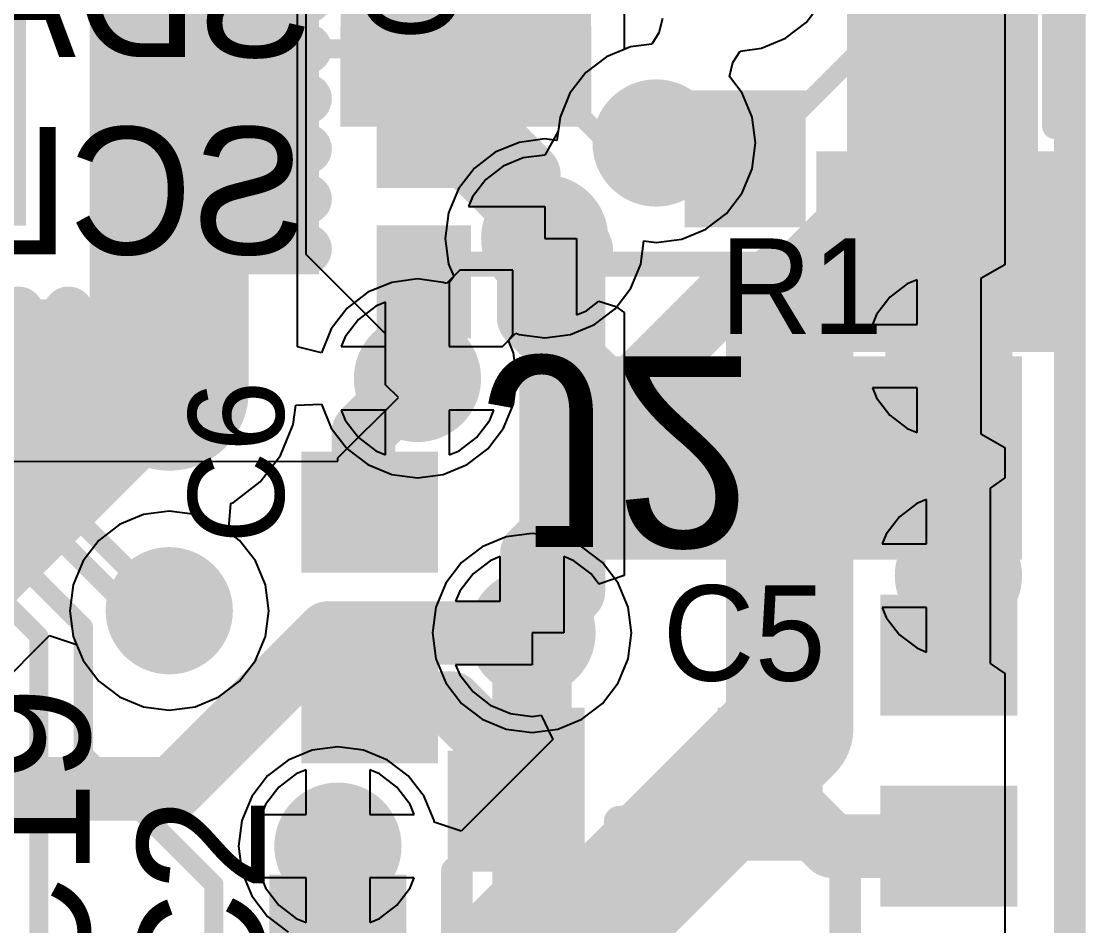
# Model space of a CAD drawing. Header units: millimetres. Extents: x 4.73 to 7.73, y 2.83 to 6.27.
# Drawn here: x 5.8505 to 6.185, y 3.189 to 3.4733 of the extents above; entities that cross this region are included whole.
import ezdxf

# ---------------------------------------------------------------- set-up
doc = ezdxf.new("R2010")
doc.units = ezdxf.units.MM
doc.header["$MEASUREMENT"] = 0
for name, color, linetype in [('BottomLayer', 5, 'Continuous'), ('BottomOverlay', 54, 'Continuous'), ('BottomPaste', 16, 'Continuous'), ('BottomSolder', 6, 'Continuous'), ('KeepOutLayer', 6, 'Continuous'), ('MidLayer1', 16, 'Continuous'), ('MidLayer2', 76, 'Continuous'), ('MultiLayer', 9, 'Continuous'), ('TopLayer', 1, 'Continuous'), ('TopOverlay', 2, 'Continuous'), ('TopPaste', 8, 'Continuous'), ('TopSolder', 216, 'Continuous')]:
    doc.layers.add(name, color=color, linetype=linetype)

msp = doc.modelspace()

# ---------------------------------------------------------------- linework, layer by layer
at = {"layer": 'BottomLayer'}
for p, q in [((5.94, 3.4), (5.94, 3.59078)), ((5.965, 3.375), (5.94, 3.4)), ((5.965, 3.359), (5.965, 3.375)), ((5.969, 3.355), (5.965, 3.359)), ((5.95, 3.336), (5.969, 3.355)), ((5.69213, 3.33476), (5.95, 3.335)), ((5.95, 3.335), (5.95, 3.336))]:
    msp.add_line(p, q, dxfattribs=at)
for points, const_width in [([(6.15, 3.41102), (6.15, 3.59)], 0.04), ([(5.9902, 3.45594), (6.01382, 3.45594)], 0.006), ([(6.01382, 3.45594), (6.03477, 3.435)], 0.006), ([(6.03477, 3.435), (6.05, 3.435)], 0.006), ([(6.1398, 3.40083), (6.15, 3.41102)], 0.02), ([(5.67861, 3.31839), (5.86661, 3.31839)], 0.006), ([(5.86661, 3.31839), (5.897, 3.288)], 0.006), ([(6.011, 3.281), (6.0115, 3.2815)], 0.025), ([(6.011, 3.197), (6.011, 3.281)], 0.025), ([(5.948, 3.134), (6.011, 3.197)], 0.025)]:
    msp.add_lwpolyline(points, dxfattribs=dict(at, const_width=const_width))
for points, const_width in [([(5.9887, 3.45594, 1), (5.9917, 3.45594, 1)], 0.003), ([(6.01232, 3.45594, 1), (6.01532, 3.45594, 1)], 0.003), ([(6.01232, 3.45594, 1), (6.01532, 3.45594, 1)], 0.003), ([(6.042, 3.435, 1), (6.058, 3.435, 1)], 0.016), ([(6.03327, 3.435, 1), (6.03627, 3.435, 1)], 0.003), ([(6.03327, 3.435, 1), (6.03627, 3.435, 1)], 0.003), ([(6.0485, 3.435, 1), (6.0515, 3.435, 1)], 0.003), ([(6.14, 3.41102, 1), (6.16, 3.41102, 1)], 0.02), ([(6.007, 3.405, 1), (6.023, 3.405, 1)], 0.016), ([(6.145, 3.41102, 1), (6.155, 3.41102, 1)], 0.01), ([(6.1348, 3.40083, 1), (6.1448, 3.40083, 1)], 0.01), ([(6.134, 3.368, 1), (6.15, 3.368, 1)], 0.016), ([(5.967, 3.361, 1), (5.983, 3.361, 1)], 0.016), ([(5.86511, 3.31839, 1), (5.86811, 3.31839, 1)], 0.003), ([(5.86511, 3.31839, 1), (5.86811, 3.31839, 1)], 0.003), ([(6.137, 3.299, 1), (6.153, 3.299, 1)], 0.016), ([(5.889, 3.288, 1), (5.905, 3.288, 1)], 0.016), ([(6.003, 3.281, 1), (6.019, 3.281, 1)], 0.016), ([(6.00475, 3.281, 1), (6.01725, 3.281, 1)], 0.0125), ([(6.00475, 3.281, 1), (6.01725, 3.281, 1)], 0.0125), ([(6.00525, 3.2815, 1), (6.01775, 3.2815, 1)], 0.0125), ([(5.8955, 3.288, 1), (5.8985, 3.288, 1)], 0.003), ([(5.942, 3.214, 1), (5.958, 3.214, 1)], 0.016), ([(6.00475, 3.197, 1), (6.01725, 3.197, 1)], 0.0125), ([(6.00475, 3.197, 1), (6.01725, 3.197, 1)], 0.0125)]:
    msp.add_lwpolyline(points, format="xyb", close=True, dxfattribs=dict(at, const_width=const_width))
for points in [[(5.95476, 3.46776), (5.95476, 3.44413), (6.02563, 3.46776), (6.02563, 3.44413)], [(6.10437, 3.42839), (6.10437, 3.37327), (6.17524, 3.42839), (6.17524, 3.37327)]]:
    msp.add_solid(points, dxfattribs=at)
at = {"layer": 'BottomOverlay', "const_width": 0.00787}
for points in [[(6.17524, 3.4402), (6.17524, 3.5898)], [(5.97445, 3.39689), (6.09256, 3.39689)]]:
    msp.add_lwpolyline(points, dxfattribs=at)
at = {"layer": 'BottomOverlay', "const_width": 0.00394}
for points in [[(6.17327, 3.4402, 1), (6.1772, 3.4402, 1)], [(5.97248, 3.39689, 1), (5.97642, 3.39689, 1)], [(6.09059, 3.39689, 1), (6.09453, 3.39689, 1)]]:
    msp.add_lwpolyline(points, format="xyb", close=True, dxfattribs=at)
at = {"layer": 'BottomPaste'}
for points in [[(5.95476, 3.46776), (5.95476, 3.44413), (6.02563, 3.46776), (6.02563, 3.44413)], [(6.10437, 3.42839), (6.10437, 3.37327), (6.17524, 3.42839), (6.17524, 3.37327)]]:
    msp.add_solid(points, dxfattribs=at)
at = {"layer": 'BottomSolder', "const_width": 0.02}
for points in [[(6.04, 3.435, 1), (6.06, 3.435, 1)], [(6.132, 3.368, 1), (6.152, 3.368, 1)], [(5.965, 3.361, 1), (5.985, 3.361, 1)], [(6.135, 3.299, 1), (6.155, 3.299, 1)], [(5.887, 3.288, 1), (5.907, 3.288, 1)], [(6.001, 3.281, 1), (6.021, 3.281, 1)], [(5.94, 3.214, 1), (5.96, 3.214, 1)]]:
    msp.add_lwpolyline(points, format="xyb", close=True, dxfattribs=at)
at = {"layer": 'BottomSolder'}
for points in [[(5.95083, 3.5898), (5.95083, 3.4402), (6.02957, 3.5898), (6.02957, 3.4402)], [(5.95076, 3.47176), (5.95076, 3.44013), (6.02963, 3.47176), (6.02963, 3.44013)], [(6.10037, 3.43239), (6.10037, 3.36927), (6.17924, 3.43239), (6.17924, 3.36927)]]:
    msp.add_solid(points, dxfattribs=at)
at = {"layer": 'KeepOutLayer', "const_width": 0.01}
msp.add_lwpolyline([(6.18, 3.01), (6.18, 4.08)], dxfattribs=at)
at = {"layer": 'MidLayer1'}
for p, q in [((6.15961, 3.55776), (6.15961, 3.39667)), ((6.09711, 3.47289), (6.10208, 3.47937)), ((6.05198, 3.47408), (6.05086, 3.46966)), ((6.09063, 3.46792), (6.09711, 3.47289)), ((6.05086, 3.46966), (6.04862, 3.46609)), ((6.04862, 3.46609), (6.04191, 3.4652)), ((6.08309, 3.4648), (6.09063, 3.46792)), ((6.03437, 3.46208), (6.02789, 3.45711)), ((6.04191, 3.4652), (6.03437, 3.46208)), ((6.07414, 3.46034), (6.07638, 3.46391)), ((6.07638, 3.46391), (6.08309, 3.4648)), ((6.07302, 3.45592), (6.07414, 3.46034)), ((6.02789, 3.45711), (6.02292, 3.45063)), ((6.07708, 3.45063), (6.07302, 3.45592)), ((6.02292, 3.45063), (6.0198, 3.44309)), ((6.0802, 3.44309), (6.07708, 3.45063)), ((6.0198, 3.44309), (6.01883, 3.43576)), ((6.08127, 3.435), (6.0802, 3.44309)), ((6.015, 3.43627), (6.00691, 3.4352)), ((6.01883, 3.43576), (6.015, 3.43627)), ((5.99937, 3.43208), (5.99289, 3.42711)), ((6.00691, 3.4352), (5.99937, 3.43208)), ((6.0802, 3.42691), (6.08127, 3.435)), ((5.99289, 3.42711), (5.98792, 3.42063)), ((6.07708, 3.41937), (6.0802, 3.42691)), ((5.98792, 3.42063), (5.9848, 3.41309)), ((6.07211, 3.41289), (6.07708, 3.41937)), ((5.9848, 3.41309), (5.98373, 3.405)), ((6.06563, 3.40792), (6.07211, 3.41289)), ((6.05809, 3.4048), (6.06563, 3.40792)), ((5.98373, 3.405), (5.9848, 3.39691)), ((6.0452, 3.39691), (6.04617, 3.40424)), ((6.04617, 3.40424), (6.05, 3.40373)), ((6.05, 3.40373), (6.05809, 3.4048)), ((5.9848, 3.39691), (5.98638, 3.39309)), ((6.04208, 3.38937), (6.0452, 3.39691)), ((6.15961, 3.39667), (6.152, 3.39238)), ((5.98638, 3.39309), (5.985, 3.39106)), ((6.132, 3.392), (6.12889, 3.39071)), ((6.132, 3.378), (6.132, 3.392)), ((6.152, 3.39238), (6.152, 3.368)), ((5.985, 3.39106), (5.985, 3.371)), ((6.03711, 3.38289), (6.04208, 3.38937)), ((6.12889, 3.39071), (6.12346, 3.38654)), ((6.12346, 3.38654), (6.11929, 3.38111)), ((5.96189, 3.38371), (5.95646, 3.37954)), ((5.965, 3.385), (5.96189, 3.38371)), ((5.965, 3.371), (5.965, 3.385)), ((6.03063, 3.37792), (6.03711, 3.38289)), ((5.95646, 3.37954), (5.95229, 3.37411)), ((6.11929, 3.38111), (6.118, 3.378)), ((6.00171, 3.371), (6.00592, 3.37521)), ((6.00592, 3.37521), (6.00691, 3.3748)), ((6.02309, 3.3748), (6.03063, 3.37792)), ((6.118, 3.378), (6.132, 3.378)), ((5.95229, 3.37411), (5.951, 3.371)), ((6.00691, 3.3748), (6.015, 3.37373)), ((6.015, 3.37373), (6.02309, 3.3748)), ((5.951, 3.371), (5.965, 3.371)), ((5.985, 3.371), (6.00171, 3.371)), ((6.152, 3.368), (6.152, 3.34362)), ((6.132, 3.358), (6.118, 3.358)), ((6.118, 3.358), (6.11929, 3.35489)), ((6.132, 3.344), (6.132, 3.358)), ((6.11929, 3.35489), (6.12346, 3.34946)), ((5.965, 3.351), (5.951, 3.351)), ((5.951, 3.351), (5.95229, 3.34789)), ((5.965, 3.337), (5.965, 3.351)), ((5.999, 3.351), (5.985, 3.351)), ((5.985, 3.351), (5.985, 3.337)), ((5.99771, 3.34789), (5.999, 3.351)), ((6.12346, 3.34946), (6.12889, 3.34529)), ((5.95229, 3.34789), (5.95646, 3.34246)), ((5.99354, 3.34246), (5.99771, 3.34789)), ((6.12889, 3.34529), (6.132, 3.344)), ((5.95646, 3.34246), (5.96189, 3.33829)), ((5.98811, 3.33829), (5.99354, 3.34246)), ((6.152, 3.34362), (6.15961, 3.33933)), ((6.15961, 3.33933), (6.15961, 3.32975)), ((5.96189, 3.33829), (5.965, 3.337)), ((5.985, 3.337), (5.98811, 3.33829)), ((6.15961, 3.32975), (6.155, 3.32656)), ((6.155, 3.32656), (6.155, 3.299)), ((6.13189, 3.32171), (6.12646, 3.31754)), ((6.135, 3.323), (6.13189, 3.32171)), ((6.135, 3.309), (6.135, 3.323)), ((5.897, 3.31927), (5.88891, 3.3182)), ((5.90509, 3.3182), (5.897, 3.31927)), ((5.88137, 3.31508), (5.87489, 3.31011)), ((5.88891, 3.3182), (5.88137, 3.31508)), ((5.91263, 3.31508), (5.90509, 3.3182)), ((5.91911, 3.31011), (5.91263, 3.31508)), ((6.12646, 3.31754), (6.12229, 3.31211)), ((6.011, 3.31227), (6.00291, 3.3112)), ((6.01909, 3.3112), (6.011, 3.31227)), ((6.12229, 3.31211), (6.121, 3.309)), ((5.87489, 3.31011), (5.86992, 3.30363)), ((5.92408, 3.30363), (5.91911, 3.31011)), ((6.00291, 3.3112), (5.99537, 3.30808)), ((6.02663, 3.30808), (6.01909, 3.3112)), ((6.121, 3.309), (6.135, 3.309)), ((5.99537, 3.30808), (5.98889, 3.30311)), ((6.03311, 3.30311), (6.02663, 3.30808)), ((5.86992, 3.30363), (5.8668, 3.29609)), ((5.9272, 3.29609), (5.92408, 3.30363)), ((5.98889, 3.30311), (5.98392, 3.29663)), ((6.03808, 3.29663), (6.03311, 3.30311)), ((6.155, 3.299), (6.155, 3.27144)), ((5.8668, 3.29609), (5.86573, 3.288)), ((5.92827, 3.288), (5.9272, 3.29609)), ((5.98392, 3.29663), (5.9808, 3.28909)), ((6.0412, 3.28909), (6.03808, 3.29663)), ((5.9808, 3.28909), (5.97973, 3.281)), ((6.04227, 3.281), (6.0412, 3.28909)), ((6.135, 3.289), (6.121, 3.289)), ((6.121, 3.289), (6.12229, 3.28589)), ((6.135, 3.275), (6.135, 3.289)), ((5.86573, 3.288), (5.8668, 3.27991)), ((5.9272, 3.27991), (5.92827, 3.288)), ((6.12229, 3.28589), (6.12646, 3.28046)), ((5.8668, 3.27991), (5.86992, 3.27237)), ((5.92408, 3.27237), (5.9272, 3.27991)), ((5.97973, 3.281), (5.9808, 3.27291)), ((6.0412, 3.27291), (6.04227, 3.281)), ((6.12646, 3.28046), (6.13189, 3.27629)), ((6.13189, 3.27629), (6.135, 3.275)), ((5.86992, 3.27237), (5.87489, 3.26589)), ((5.91911, 3.26589), (5.92408, 3.27237)), ((5.9808, 3.27291), (5.98392, 3.26537)), ((6.03808, 3.26537), (6.0412, 3.27291)), ((6.155, 3.27144), (6.15961, 3.26825)), ((6.15961, 3.26825), (6.15961, 3.03039)), ((5.87489, 3.26589), (5.88137, 3.26092)), ((5.91263, 3.26092), (5.91911, 3.26589)), ((5.98392, 3.26537), (5.98889, 3.25889)), ((6.03311, 3.25889), (6.03808, 3.26537)), ((5.88137, 3.26092), (5.88891, 3.2578)), ((5.90509, 3.2578), (5.91263, 3.26092)), ((5.98889, 3.25889), (5.99537, 3.25392)), ((6.02663, 3.25392), (6.03311, 3.25889)), ((5.88891, 3.2578), (5.897, 3.25673)), ((5.897, 3.25673), (5.90509, 3.2578)), ((5.99537, 3.25392), (6.00291, 3.2508)), ((6.01909, 3.2508), (6.02663, 3.25392)), ((6.00291, 3.2508), (6.011, 3.24973)), ((6.011, 3.24973), (6.01909, 3.2508)), ((5.94, 3.238), (5.93689, 3.23671)), ((5.94, 3.224), (5.94, 3.238)), ((5.96311, 3.23671), (5.96, 3.238)), ((5.96, 3.238), (5.96, 3.224)), ((5.93689, 3.23671), (5.93146, 3.23254)), ((5.96854, 3.23254), (5.96311, 3.23671)), ((5.93146, 3.23254), (5.92729, 3.22711)), ((5.97271, 3.22711), (5.96854, 3.23254)), ((5.92729, 3.22711), (5.926, 3.224)), ((5.974, 3.224), (5.97271, 3.22711)), ((5.926, 3.224), (5.94, 3.224)), ((5.96, 3.224), (5.974, 3.224)), ((5.94, 3.204), (5.926, 3.204)), ((5.926, 3.204), (5.92729, 3.20089)), ((5.94, 3.19), (5.94, 3.204)), ((5.974, 3.204), (5.96, 3.204)), ((5.96, 3.204), (5.96, 3.19)), ((5.97271, 3.20089), (5.974, 3.204)), ((5.92729, 3.20089), (5.93146, 3.19546)), ((5.96854, 3.19546), (5.97271, 3.20089)), ((5.93146, 3.19546), (5.93689, 3.19129)), ((5.96311, 3.19129), (5.96854, 3.19546)), ((5.93689, 3.19129), (5.94, 3.19)), ((5.96, 3.19), (5.96311, 3.19129))]:
    msp.add_line(p, q, dxfattribs=at)
at = {"layer": 'MidLayer1', "const_width": 0.016}
for points in [[(6.042, 3.435, 1), (6.058, 3.435, 1)], [(6.007, 3.405, 1), (6.023, 3.405, 1)], [(6.134, 3.368, 1), (6.15, 3.368, 1)], [(5.967, 3.361, 1), (5.983, 3.361, 1)], [(6.137, 3.299, 1), (6.153, 3.299, 1)], [(5.889, 3.288, 1), (5.905, 3.288, 1)], [(6.003, 3.281, 1), (6.019, 3.281, 1)], [(5.942, 3.214, 1), (5.958, 3.214, 1)]]:
    msp.add_lwpolyline(points, format="xyb", close=True, dxfattribs=at)
at = {"layer": 'MidLayer1'}
msp.add_solid([(5.683, 3.409), (5.852, 3.409), (5.683, 3.581), (5.852, 3.581)], dxfattribs=at)
at = {"layer": 'MidLayer2'}
for p, q in [((5.93735, 3.37097), (5.93735, 3.58687)), ((6.04, 3.50036), (6.04, 3.46441)), ((6.03437, 3.46208), (6.02789, 3.45711)), ((6.04, 3.46441), (6.03437, 3.46208)), ((6.02789, 3.45711), (6.02292, 3.45063)), ((6.02292, 3.45063), (6.0198, 3.44309)), ((6.0198, 3.44309), (6.01922, 3.43874)), ((6.01922, 3.43874), (6.015, 3.43122)), ((6.00821, 3.43033), (6.00189, 3.42771)), ((6.015, 3.43122), (6.00821, 3.43033)), ((6.00189, 3.42771), (5.99646, 3.42354)), ((5.99646, 3.42354), (5.99229, 3.41811)), ((5.99229, 3.41811), (5.991, 3.415)), ((5.991, 3.415), (6.015, 3.415)), ((6.015, 3.415), (6.015, 3.405)), ((6.015, 3.405), (6.025, 3.405)), ((6.025, 3.405), (6.025, 3.381)), ((5.975, 3.39227), (5.96691, 3.3912)), ((5.98309, 3.3912), (5.975, 3.39227)), ((5.98829, 3.395), (5.98408, 3.39079)), ((6.005, 3.395), (5.98829, 3.395)), ((6.005, 3.37494), (6.005, 3.395)), ((5.96691, 3.3912), (5.95937, 3.38808)), ((5.98408, 3.39079), (5.98309, 3.3912)), ((5.95937, 3.38808), (5.95289, 3.38311)), ((6.02811, 3.38229), (6.032, 3.38527)), ((6.032, 3.38527), (6.03738, 3.38365)), ((5.95289, 3.38311), (5.94792, 3.37663)), ((6.025, 3.381), (6.02811, 3.38229)), ((6.03738, 3.38365), (6.04, 3.38173)), ((6.04, 3.38173), (6.04, 3.305)), ((5.94792, 3.37663), (5.9448, 3.36909)), ((6.00362, 3.37291), (6.005, 3.37494)), ((6.0052, 3.36909), (6.00362, 3.37291)), ((5.9448, 3.36909), (5.93735, 3.37097)), ((6.00627, 3.361), (6.0052, 3.36909)), ((6.0052, 3.35291), (6.00627, 3.361)), ((5.93597, 3.34656), (5.93677, 3.35261)), ((5.93677, 3.35261), (5.9448, 3.35291)), ((5.9448, 3.35291), (5.94792, 3.34537)), ((6.00208, 3.34537), (6.0052, 3.35291)), ((5.93194, 3.33683), (5.93597, 3.34656)), ((5.94792, 3.34537), (5.95289, 3.33889)), ((5.99711, 3.33889), (6.00208, 3.34537)), ((5.95289, 3.33889), (5.95937, 3.33392)), ((5.99063, 3.33392), (5.99711, 3.33889)), ((5.92553, 3.32847), (5.93194, 3.33683)), ((5.95937, 3.33392), (5.96691, 3.3308)), ((5.98309, 3.3308), (5.99063, 3.33392)), ((5.91717, 3.32206), (5.92553, 3.32847)), ((5.96691, 3.3308), (5.975, 3.32973)), ((5.975, 3.32973), (5.98309, 3.3308)), ((5.91564, 3.31277), (5.91637, 3.32166)), ((5.91637, 3.32166), (5.91642, 3.32175)), ((5.91642, 3.32175), (5.91717, 3.32206)), ((5.91911, 3.31011), (5.91564, 3.31277)), ((5.92408, 3.30363), (5.91911, 3.31011)), ((6.001, 3.305), (5.99789, 3.30371)), ((6.001, 3.291), (6.001, 3.305)), ((6.02411, 3.30371), (6.021, 3.305)), ((6.021, 3.305), (6.021, 3.281)), ((6.04, 3.305), (6.04, 3.29906)), ((5.9272, 3.29609), (5.92408, 3.30363)), ((5.99789, 3.30371), (5.99246, 3.29954)), ((6.02954, 3.29954), (6.02411, 3.30371)), ((5.99246, 3.29954), (5.98829, 3.29411)), ((6.032, 3.29634), (6.02954, 3.29954)), ((6.04, 3.29906), (6.032, 3.29634)), ((5.92827, 3.288), (5.9272, 3.29609)), ((5.98829, 3.29411), (5.987, 3.291)), ((5.987, 3.291), (6.001, 3.291)), ((5.9272, 3.27991), (5.92827, 3.288)), ((5.83954, 3.26032), (5.85941, 3.28018)), ((5.85941, 3.28018), (5.86787, 3.27733)), ((5.92408, 3.27237), (5.9272, 3.27991)), ((6.021, 3.281), (6.011, 3.281)), ((6.011, 3.281), (6.011, 3.271)), ((5.86787, 3.27733), (5.86992, 3.27237)), ((5.86992, 3.27237), (5.87489, 3.26589)), ((5.91911, 3.26589), (5.92408, 3.27237)), ((6.011, 3.271), (5.987, 3.271)), ((5.987, 3.271), (5.98829, 3.26789)), ((5.87489, 3.26589), (5.88137, 3.26092)), ((5.91263, 3.26092), (5.91911, 3.26589)), ((5.98829, 3.26789), (5.99246, 3.26246)), ((5.99246, 3.26246), (5.99789, 3.25829)), ((5.88137, 3.26092), (5.88891, 3.2578)), ((5.90509, 3.2578), (5.91263, 3.26092)), ((5.99789, 3.25829), (6.00421, 3.25567)), ((5.88891, 3.2578), (5.897, 3.25673)), ((5.897, 3.25673), (5.90509, 3.2578)), ((6.00421, 3.25567), (6.011, 3.25478)), ((6.011, 3.25478), (6.01384, 3.25515)), ((6.01384, 3.25515), (6.01757, 3.24757)), ((5.95, 3.24527), (5.94191, 3.2442)), ((5.95809, 3.2442), (5.95, 3.24527)), ((6.01757, 3.24757), (5.98872, 3.21872)), ((5.94191, 3.2442), (5.93437, 3.24108)), ((5.96563, 3.24108), (5.95809, 3.2442)), ((5.93437, 3.24108), (5.92789, 3.23611)), ((5.97211, 3.23611), (5.96563, 3.24108)), ((5.92789, 3.23611), (5.92292, 3.22963)), ((5.97708, 3.22963), (5.97211, 3.23611)), ((5.92292, 3.22963), (5.9198, 3.22209)), ((5.9802, 3.22209), (5.97708, 3.22963)), ((5.9198, 3.22209), (5.91873, 3.214)), ((5.98027, 3.22158), (5.9802, 3.22209)), ((5.98872, 3.21872), (5.98027, 3.22158)), ((5.91873, 3.214), (5.9198, 3.20591)), ((5.9198, 3.20591), (5.92292, 3.19837)), ((5.92292, 3.19837), (5.92789, 3.19189)), ((5.92789, 3.19189), (5.93437, 3.18692))]:
    msp.add_line(p, q, dxfattribs=at)
for points, const_width in [([(5.897, 3.357), (5.897, 3.58687)], 0.05), ([(5.9902, 3.4348), (5.9902, 3.5998)], 0.02), ([(6.13, 3.422), (6.13, 3.531)], 0.04), ([(5.9902, 3.4348), (6.024, 3.401)], 0.025), ([(6.092, 3.384), (6.13, 3.422)], 0.03), ([(6.024, 3.294), (6.024, 3.401)], 0.02), ([(6.092, 3.251), (6.092, 3.384)], 0.04), ([(5.81, 3.27), (5.897, 3.357)], 0.025), ([(6.011, 3.281), (6.024, 3.294)], 0.02), ([(5.898, 3.232), (5.947, 3.281)], 0.02), ([(5.947, 3.281), (6.011, 3.281)], 0.02), ([(5.998, 3.157), (6.092, 3.251)], 0.04), ([(5.787, 3.232), (5.898, 3.232)], 0.02)]:
    msp.add_lwpolyline(points, dxfattribs=dict(at, const_width=const_width))
for points, const_width in [([(6.042, 3.435, 1), (6.058, 3.435, 1)], 0.016), ([(5.98395, 3.4348, 1), (5.99645, 3.4348, 1)], 0.0125), ([(5.9852, 3.4348, 1), (5.9952, 3.4348, 1)], 0.01), ([(6.12, 3.422, 1), (6.14, 3.422, 1)], 0.02), ([(6.1225, 3.422, 1), (6.1375, 3.422, 1)], 0.015), ([(6.007, 3.405, 1), (6.023, 3.405, 1)], 0.016), ([(6.01775, 3.401, 1), (6.03025, 3.401, 1)], 0.0125), ([(6.019, 3.401, 1), (6.029, 3.401, 1)], 0.01), ([(6.082, 3.384, 1), (6.102, 3.384, 1)], 0.02), ([(6.0845, 3.384, 1), (6.0995, 3.384, 1)], 0.015), ([(5.8845, 3.357, 1), (5.9095, 3.357, 1)], 0.025), ([(6.134, 3.368, 1), (6.15, 3.368, 1)], 0.016), ([(5.967, 3.361, 1), (5.983, 3.361, 1)], 0.016), ([(5.89075, 3.357, 1), (5.90325, 3.357, 1)], 0.0125), ([(6.137, 3.299, 1), (6.153, 3.299, 1)], 0.016), ([(5.889, 3.288, 1), (5.905, 3.288, 1)], 0.016), ([(6.019, 3.294, 1), (6.029, 3.294, 1)], 0.01), ([(6.019, 3.294, 1), (6.029, 3.294, 1)], 0.01), ([(6.003, 3.281, 1), (6.019, 3.281, 1)], 0.016), ([(5.942, 3.281, 1), (5.952, 3.281, 1)], 0.01), ([(5.942, 3.281, 1), (5.952, 3.281, 1)], 0.01), ([(6.006, 3.281, 1), (6.016, 3.281, 1)], 0.01), ([(6.006, 3.281, 1), (6.016, 3.281, 1)], 0.01), ([(6.082, 3.251, 1), (6.102, 3.251, 1)], 0.02), ([(6.082, 3.251, 1), (6.102, 3.251, 1)], 0.02), ([(5.893, 3.232, 1), (5.903, 3.232, 1)], 0.01), ([(5.893, 3.232, 1), (5.903, 3.232, 1)], 0.01), ([(5.942, 3.214, 1), (5.958, 3.214, 1)], 0.016)]:
    msp.add_lwpolyline(points, format="xyb", close=True, dxfattribs=dict(at, const_width=const_width))
at = {"layer": 'MultiLayer', "const_width": 0.016}
for points in [[(6.042, 3.435, 1), (6.058, 3.435, 1)], [(6.007, 3.405, 1), (6.023, 3.405, 1)], [(6.134, 3.368, 1), (6.15, 3.368, 1)], [(5.967, 3.361, 1), (5.983, 3.361, 1)], [(6.137, 3.299, 1), (6.153, 3.299, 1)], [(5.889, 3.288, 1), (5.905, 3.288, 1)], [(6.003, 3.281, 1), (6.019, 3.281, 1)], [(5.942, 3.214, 1), (5.958, 3.214, 1)]]:
    msp.add_lwpolyline(points, format="xyb", close=True, dxfattribs=at)
at = {"layer": 'TopLayer'}
for points, const_width in [([(6.12, 3.47), (6.12, 3.525)], 0.006), ([(6.15, 3.442), (6.15, 3.495)], 0.02), ([(6.08, 3.43), (6.12, 3.47)], 0.006), ([(5.94017, 3.46463), (5.88505, 3.46463)], 0.00787), ([(5.91261, 3.46463), (5.95537, 3.46463)], 0.006), ([(5.95537, 3.46463), (5.977, 3.443)], 0.006), ([(5.94017, 3.44888), (5.88505, 3.44888)], 0.00787), ([(6.138, 3.43), (6.15, 3.442)], 0.02), ([(5.977, 3.43862), (5.99638, 3.43862)], 0.02), ([(5.977, 3.43862), (5.977, 3.443)], 0.006), ([(5.99638, 3.43862), (6.01, 3.425)], 0.02), ([(6.138, 3.418), (6.138, 3.43)], 0.02), ([(5.94017, 3.43313), (5.88505, 3.43313)], 0.00787), ([(6.01, 3.38), (6.01, 3.425)], 0.02), ([(6.055, 3.43), (6.078, 3.43)], 0.006), ([(6.078, 3.43), (6.08, 3.43)], 0.006), ([(6.11, 3.39), (6.138, 3.418)], 0.02), ([(5.94017, 3.41739), (5.88505, 3.41739)], 0.00787), ([(5.94017, 3.40164), (5.88505, 3.40164)], 0.00787), ([(5.977, 3.363), (5.977, 3.39138)], 0.02), ([(6.041, 3.356), (6.075, 3.39)], 0.02), ([(6.075, 3.39), (6.11, 3.39)], 0.02), ([(6.01, 3.38), (6.041, 3.349)], 0.02), ([(5.84961, 3.32683), (5.84961, 3.38195)], 0.00787), ([(5.86536, 3.32683), (5.86536, 3.38195)], 0.00787), ([(5.975, 3.361), (5.977, 3.363)], 0.02), ([(6.028, 3.363), (6.041, 3.35)], 0.02), ([(5.958, 3.344), (5.975, 3.361)], 0.02), ([(6.041, 3.35), (6.041, 3.356)], 0.02), ([(6.041, 3.349), (6.041, 3.35)], 0.02), ([(6.041, 3.336), (6.041, 3.349)], 0.02), ([(5.84961, 3.32339), (5.84961, 3.35439)], 0.006), ([(5.958, 3.319), (5.958, 3.344)], 0.02), ([(6.011, 3.306), (6.041, 3.336)], 0.02), ([(6.131, 3.319), (6.131, 3.336)], 0.02), ([(6.131, 3.319), (6.145, 3.305)], 0.02), ([(5.84961, 3.32339), (5.885, 3.288)], 0.006), ([(5.83387, 3.31913), (5.87, 3.283)], 0.006), ([(5.81812, 3.31788), (5.856, 3.28)], 0.006), ([(6.011, 3.281), (6.011, 3.306)], 0.02), ([(6.145, 3.299), (6.145, 3.305)], 0.02), ([(5.885, 3.288), (5.897, 3.288)], 0.006), ([(6.011, 3.23349), (6.011, 3.281)], 0.02), ([(5.87, 3.243), (5.87, 3.283)], 0.006), ([(5.856, 3.163), (5.856, 3.28)], 0.006), ([(5.96, 3.259), (5.98549, 3.259)], 0.02), ([(5.98549, 3.259), (6.011, 3.23349)], 0.02), ([(5.87, 3.243), (5.911, 3.202)], 0.006), ([(6.0858, 3.23349), (6.10529, 3.214)], 0.02), ([(5.95, 3.186), (5.95, 3.214)], 0.02), ([(6.10529, 3.214), (6.142, 3.214)], 0.02), ([(5.911, 3.051), (5.911, 3.202)], 0.006)]:
    msp.add_lwpolyline(points, dxfattribs=dict(at, const_width=const_width))
for points, const_width in [([(6.1185, 3.47, 1), (6.1215, 3.47, 1)], 0.003), ([(6.1185, 3.47, 1), (6.1215, 3.47, 1)], 0.003), ([(5.88308, 3.46463, 1), (5.88702, 3.46463, 1)], 0.00394), ([(5.91111, 3.46463, 1), (5.91411, 3.46463, 1)], 0.003), ([(5.9382, 3.46463, 1), (5.94213, 3.46463, 1)], 0.00394), ([(5.95387, 3.46463, 1), (5.95687, 3.46463, 1)], 0.003), ([(5.95387, 3.46463, 1), (5.95687, 3.46463, 1)], 0.003), ([(5.88308, 3.44888, 1), (5.88702, 3.44888, 1)], 0.00394), ([(5.9382, 3.44888, 1), (5.94213, 3.44888, 1)], 0.00394), ([(6.042, 3.435, 1), (6.058, 3.435, 1)], 0.016), ([(6.145, 3.442, 1), (6.155, 3.442, 1)], 0.01), ([(6.145, 3.442, 1), (6.155, 3.442, 1)], 0.01), ([(5.972, 3.43862, 1), (5.982, 3.43862, 1)], 0.01), ([(5.9755, 3.443, 1), (5.9785, 3.443, 1)], 0.003), ([(5.9755, 3.443, 1), (5.9785, 3.443, 1)], 0.003), ([(5.99138, 3.43862, 1), (6.00138, 3.43862, 1)], 0.01), ([(5.99138, 3.43862, 1), (6.00138, 3.43862, 1)], 0.01), ([(5.9755, 3.43862, 1), (5.9785, 3.43862, 1)], 0.003), ([(6.133, 3.43, 1), (6.143, 3.43, 1)], 0.01), ([(6.133, 3.43, 1), (6.143, 3.43, 1)], 0.01), ([(5.88308, 3.43313, 1), (5.88702, 3.43313, 1)], 0.00394), ([(5.9382, 3.43313, 1), (5.94213, 3.43313, 1)], 0.00394), ([(6.005, 3.425, 1), (6.015, 3.425, 1)], 0.01), ([(6.005, 3.425, 1), (6.015, 3.425, 1)], 0.01), ([(6.0535, 3.43, 1), (6.0565, 3.43, 1)], 0.003), ([(6.0765, 3.43, 1), (6.0795, 3.43, 1)], 0.003), ([(6.0765, 3.43, 1), (6.0795, 3.43, 1)], 0.003), ([(6.0785, 3.43, 1), (6.0815, 3.43, 1)], 0.003), ([(6.0785, 3.43, 1), (6.0815, 3.43, 1)], 0.003), ([(6.133, 3.418, 1), (6.143, 3.418, 1)], 0.01), ([(6.133, 3.418, 1), (6.143, 3.418, 1)], 0.01), ([(5.88308, 3.41739, 1), (5.88702, 3.41739, 1)], 0.00394), ([(5.9382, 3.41739, 1), (5.94213, 3.41739, 1)], 0.00394), ([(6.007, 3.405, 1), (6.023, 3.405, 1)], 0.016), ([(5.88308, 3.40164, 1), (5.88702, 3.40164, 1)], 0.00394), ([(5.9382, 3.40164, 1), (5.94213, 3.40164, 1)], 0.00394), ([(5.972, 3.39138, 1), (5.982, 3.39138, 1)], 0.01), ([(6.07, 3.39, 1), (6.08, 3.39, 1)], 0.01), ([(6.07, 3.39, 1), (6.08, 3.39, 1)], 0.01), ([(6.105, 3.39, 1), (6.115, 3.39, 1)], 0.01), ([(6.105, 3.39, 1), (6.115, 3.39, 1)], 0.01), ([(6.005, 3.38, 1), (6.015, 3.38, 1)], 0.01), ([(6.005, 3.38, 1), (6.015, 3.38, 1)], 0.01), ([(5.84765, 3.38195, 1), (5.85158, 3.38195, 1)], 0.00394), ([(5.86339, 3.38195, 1), (5.86733, 3.38195, 1)], 0.00394), ([(6.134, 3.368, 1), (6.15, 3.368, 1)], 0.016), ([(5.967, 3.361, 1), (5.983, 3.361, 1)], 0.016), ([(5.972, 3.363, 1), (5.982, 3.363, 1)], 0.01), ([(5.972, 3.363, 1), (5.982, 3.363, 1)], 0.01), ([(6.023, 3.363, 1), (6.033, 3.363, 1)], 0.01), ([(5.97, 3.361, 1), (5.98, 3.361, 1)], 0.01), ([(5.97, 3.361, 1), (5.98, 3.361, 1)], 0.01), ([(6.036, 3.356, 1), (6.046, 3.356, 1)], 0.01), ([(6.036, 3.356, 1), (6.046, 3.356, 1)], 0.01), ([(6.036, 3.35, 1), (6.046, 3.35, 1)], 0.01), ([(6.036, 3.35, 1), (6.046, 3.35, 1)], 0.01), ([(6.036, 3.35, 1), (6.046, 3.35, 1)], 0.01), ([(6.036, 3.349, 1), (6.046, 3.349, 1)], 0.01), ([(6.036, 3.349, 1), (6.046, 3.349, 1)], 0.01), ([(6.036, 3.349, 1), (6.046, 3.349, 1)], 0.01), ([(5.84811, 3.35439, 1), (5.85111, 3.35439, 1)], 0.003), ([(5.953, 3.344, 1), (5.963, 3.344, 1)], 0.01), ([(5.953, 3.344, 1), (5.963, 3.344, 1)], 0.01), ([(6.036, 3.336, 1), (6.046, 3.336, 1)], 0.01), ([(6.036, 3.336, 1), (6.046, 3.336, 1)], 0.01), ([(6.126, 3.336, 1), (6.136, 3.336, 1)], 0.01), ([(5.84765, 3.32683, 1), (5.85158, 3.32683, 1)], 0.00394), ([(5.86339, 3.32683, 1), (5.86733, 3.32683, 1)], 0.00394), ([(5.953, 3.319, 1), (5.963, 3.319, 1)], 0.01), ([(6.126, 3.319, 1), (6.136, 3.319, 1)], 0.01), ([(6.126, 3.319, 1), (6.136, 3.319, 1)], 0.01), ([(5.84811, 3.32339, 1), (5.85111, 3.32339, 1)], 0.003), ([(5.84811, 3.32339, 1), (5.85111, 3.32339, 1)], 0.003), ([(6.006, 3.306, 1), (6.016, 3.306, 1)], 0.01), ([(6.006, 3.306, 1), (6.016, 3.306, 1)], 0.01), ([(6.137, 3.299, 1), (6.153, 3.299, 1)], 0.016), ([(6.14, 3.305, 1), (6.15, 3.305, 1)], 0.01), ([(6.14, 3.305, 1), (6.15, 3.305, 1)], 0.01), ([(6.14, 3.299, 1), (6.15, 3.299, 1)], 0.01), ([(5.889, 3.288, 1), (5.905, 3.288, 1)], 0.016), ([(6.003, 3.281, 1), (6.019, 3.281, 1)], 0.016), ([(5.8835, 3.288, 1), (5.8865, 3.288, 1)], 0.003), ([(5.8835, 3.288, 1), (5.8865, 3.288, 1)], 0.003), ([(5.8955, 3.288, 1), (5.8985, 3.288, 1)], 0.003), ([(6.006, 3.281, 1), (6.016, 3.281, 1)], 0.01), ([(6.006, 3.281, 1), (6.016, 3.281, 1)], 0.01), ([(5.8685, 3.283, 1), (5.8715, 3.283, 1)], 0.003), ([(5.8685, 3.283, 1), (5.8715, 3.283, 1)], 0.003), ([(5.8545, 3.28, 1), (5.8575, 3.28, 1)], 0.003), ([(5.8545, 3.28, 1), (5.8575, 3.28, 1)], 0.003), ([(5.955, 3.259, 1), (5.965, 3.259, 1)], 0.01), ([(5.98049, 3.259, 1), (5.99049, 3.259, 1)], 0.01), ([(5.98049, 3.259, 1), (5.99049, 3.259, 1)], 0.01), ([(5.8685, 3.243, 1), (5.8715, 3.243, 1)], 0.003), ([(5.8685, 3.243, 1), (5.8715, 3.243, 1)], 0.003), ([(6.006, 3.23349, 1), (6.016, 3.23349, 1)], 0.01), ([(6.006, 3.23349, 1), (6.016, 3.23349, 1)], 0.01), ([(6.0808, 3.23349, 1), (6.0908, 3.23349, 1)], 0.01), ([(5.942, 3.214, 1), (5.958, 3.214, 1)], 0.016), ([(5.945, 3.214, 1), (5.955, 3.214, 1)], 0.01), ([(6.10029, 3.214, 1), (6.11029, 3.214, 1)], 0.01), ([(6.10029, 3.214, 1), (6.11029, 3.214, 1)], 0.01), ([(6.137, 3.214, 1), (6.147, 3.214, 1)], 0.01), ([(5.9095, 3.202, 1), (5.9125, 3.202, 1)], 0.003), ([(5.9095, 3.202, 1), (5.9125, 3.202, 1)], 0.003), ([(5.945, 3.186, 1), (5.955, 3.186, 1)], 0.01)]:
    msp.add_lwpolyline(points, format="xyb", close=True, dxfattribs=dict(at, const_width=const_width))
for points in [[(5.98783, 3.42484), (5.98783, 3.4524), (5.96617, 3.42484), (5.96617, 3.4524)], [(6.093, 3.4475), (6.063, 3.4475), (6.093, 3.4125), (6.063, 3.4125)], [(6.153, 3.4475), (6.123, 3.4475), (6.153, 3.4125), (6.123, 3.4125)], [(5.98783, 3.3776), (5.98783, 3.40516), (5.96617, 3.3776), (5.96617, 3.40516)], [(6.011, 3.308), (6.071, 3.308), (6.011, 3.364), (6.071, 3.364)], [(6.101, 3.308), (6.161, 3.308), (6.101, 3.364), (6.161, 3.364)], [(5.9425, 3.334), (5.9425, 3.304), (5.9775, 3.334), (5.9775, 3.304)], [(6.1245, 3.289), (6.1245, 3.259), (6.1595, 3.289), (6.1595, 3.259)], [(5.9425, 3.274), (5.9425, 3.244), (5.9775, 3.274), (5.9775, 3.244)], [(5.9985, 3.21349), (6.0235, 3.21349), (5.9985, 3.25349), (6.0235, 3.25349)], [(6.0733, 3.21349), (6.0983, 3.21349), (6.0733, 3.25349), (6.0983, 3.25349)], [(5.9885, 3.24), (5.9885, 3.21), (6.0235, 3.24), (6.0235, 3.21)], [(6.1245, 3.229), (6.1245, 3.199), (6.1595, 3.229), (6.1595, 3.199)], [(5.9325, 3.201), (5.9325, 3.171), (5.9675, 3.201), (5.9675, 3.171)]]:
    msp.add_solid(points, dxfattribs=at)
at = {"layer": 'TopOverlay'}
for points, const_width in [([(5.9008, 3.3662), (5.9008, 3.38589)], 0.00787), ([(5.88111, 3.3662), (5.9008, 3.3662)], 0.00787), ([(6.03856, 3.22168), (6.05824, 3.22168)], 0.01), ([(5.98738, 3.16656), (5.98738, 3.20593)], 0.01), ([(6.10943, 3.16656), (6.10943, 3.20593)], 0.01)]:
    msp.add_lwpolyline(points, dxfattribs=dict(at, const_width=const_width))
for points, const_width in [([(5.89883, 3.38589, 1), (5.90276, 3.38589, 1)], 0.00394), ([(5.87914, 3.3662, 1), (5.88308, 3.3662, 1)], 0.00394), ([(5.89883, 3.3662, 1), (5.90276, 3.3662, 1)], 0.00394), ([(5.89883, 3.3662, 1), (5.90276, 3.3662, 1)], 0.00394), ([(6.03606, 3.22168, 1), (6.04106, 3.22168, 1)], 0.005), ([(6.05574, 3.22168, 1), (6.06074, 3.22168, 1)], 0.005), ([(5.98488, 3.20593, 1), (5.98988, 3.20593, 1)], 0.005), ([(6.10693, 3.20593, 1), (6.11193, 3.20593, 1)], 0.005)]:
    msp.add_lwpolyline(points, format="xyb", close=True, dxfattribs=dict(at, const_width=const_width))
at = {"layer": 'TopPaste', "const_width": 0.00787}
for points in [[(5.94017, 3.46463), (5.88505, 3.46463)], [(5.94017, 3.44888), (5.88505, 3.44888)], [(5.94017, 3.43313), (5.88505, 3.43313)], [(5.94017, 3.41739), (5.88505, 3.41739)], [(5.94017, 3.40164), (5.88505, 3.40164)], [(5.84961, 3.32683), (5.84961, 3.38195)], [(5.86536, 3.32683), (5.86536, 3.38195)]]:
    msp.add_lwpolyline(points, dxfattribs=at)
at = {"layer": 'TopPaste', "const_width": 0.00394}
for points in [[(5.88308, 3.46463, 1), (5.88702, 3.46463, 1)], [(5.9382, 3.46463, 1), (5.94213, 3.46463, 1)], [(5.88308, 3.44888, 1), (5.88702, 3.44888, 1)], [(5.9382, 3.44888, 1), (5.94213, 3.44888, 1)], [(5.88308, 3.43313, 1), (5.88702, 3.43313, 1)], [(5.9382, 3.43313, 1), (5.94213, 3.43313, 1)], [(5.88308, 3.41739, 1), (5.88702, 3.41739, 1)], [(5.9382, 3.41739, 1), (5.94213, 3.41739, 1)], [(5.88308, 3.40164, 1), (5.88702, 3.40164, 1)], [(5.9382, 3.40164, 1), (5.94213, 3.40164, 1)], [(5.84765, 3.38195, 1), (5.85158, 3.38195, 1)], [(5.86339, 3.38195, 1), (5.86733, 3.38195, 1)], [(5.84765, 3.32683, 1), (5.85158, 3.32683, 1)], [(5.86339, 3.32683, 1), (5.86733, 3.32683, 1)]]:
    msp.add_lwpolyline(points, format="xyb", close=True, dxfattribs=at)
at = {"layer": 'TopPaste'}
for points in [[(5.98783, 3.42484), (5.98783, 3.4524), (5.96617, 3.42484), (5.96617, 3.4524)], [(6.093, 3.4475), (6.063, 3.4475), (6.093, 3.4125), (6.063, 3.4125)], [(6.153, 3.4475), (6.123, 3.4475), (6.153, 3.4125), (6.123, 3.4125)], [(5.98783, 3.3776), (5.98783, 3.40516), (5.96617, 3.3776), (5.96617, 3.40516)], [(6.011, 3.308), (6.071, 3.308), (6.011, 3.364), (6.071, 3.364)], [(6.101, 3.308), (6.161, 3.308), (6.101, 3.364), (6.161, 3.364)], [(5.9425, 3.334), (5.9425, 3.304), (5.9775, 3.334), (5.9775, 3.304)], [(6.1245, 3.289), (6.1245, 3.259), (6.1595, 3.289), (6.1595, 3.259)], [(5.9425, 3.274), (5.9425, 3.244), (5.9775, 3.274), (5.9775, 3.244)], [(5.9985, 3.21349), (6.0235, 3.21349), (5.9985, 3.25349), (6.0235, 3.25349)], [(6.0733, 3.21349), (6.0983, 3.21349), (6.0733, 3.25349), (6.0983, 3.25349)], [(5.9885, 3.24), (5.9885, 3.21), (6.0235, 3.24), (6.0235, 3.21)], [(6.1245, 3.229), (6.1245, 3.199), (6.1595, 3.229), (6.1595, 3.199)], [(5.9325, 3.201), (5.9325, 3.171), (5.9675, 3.201), (5.9675, 3.171)]]:
    msp.add_solid(points, dxfattribs=at)
at = {"layer": 'TopSolder', "const_width": 0.01587}
for points in [[(5.94017, 3.48038), (5.88505, 3.48038)], [(5.94017, 3.46463), (5.88505, 3.46463)], [(5.94017, 3.44888), (5.88505, 3.44888)], [(5.94017, 3.43313), (5.88505, 3.43313)], [(5.94017, 3.41739), (5.88505, 3.41739)], [(5.94017, 3.40164), (5.88505, 3.40164)], [(5.84961, 3.32683), (5.84961, 3.38195)], [(5.86536, 3.32683), (5.86536, 3.38195)]]:
    msp.add_lwpolyline(points, dxfattribs=at)
at = {"layer": 'TopSolder'}
for points, const_width in [([(5.88108, 3.48038, 1), (5.88902, 3.48038, 1)], 0.00794), ([(5.9362, 3.48038, 1), (5.94413, 3.48038, 1)], 0.00794), ([(5.88108, 3.46463, 1), (5.88902, 3.46463, 1)], 0.00794), ([(5.9362, 3.46463, 1), (5.94413, 3.46463, 1)], 0.00794), ([(5.88108, 3.44888, 1), (5.88902, 3.44888, 1)], 0.00794), ([(5.9362, 3.44888, 1), (5.94413, 3.44888, 1)], 0.00794), ([(6.04, 3.435, 1), (6.06, 3.435, 1)], 0.02), ([(5.88108, 3.43313, 1), (5.88902, 3.43313, 1)], 0.00794), ([(5.9362, 3.43313, 1), (5.94413, 3.43313, 1)], 0.00794), ([(5.88108, 3.41739, 1), (5.88902, 3.41739, 1)], 0.00794), ([(5.9362, 3.41739, 1), (5.94413, 3.41739, 1)], 0.00794), ([(6.005, 3.405, 1), (6.025, 3.405, 1)], 0.02), ([(5.88108, 3.40164, 1), (5.88902, 3.40164, 1)], 0.00794), ([(5.9362, 3.40164, 1), (5.94413, 3.40164, 1)], 0.00794), ([(5.84565, 3.38195, 1), (5.85358, 3.38195, 1)], 0.00794), ([(5.86139, 3.38195, 1), (5.86933, 3.38195, 1)], 0.00794), ([(6.132, 3.368, 1), (6.152, 3.368, 1)], 0.02), ([(5.965, 3.361, 1), (5.985, 3.361, 1)], 0.02), ([(5.84565, 3.32683, 1), (5.85358, 3.32683, 1)], 0.00794), ([(5.86139, 3.32683, 1), (5.86933, 3.32683, 1)], 0.00794), ([(6.135, 3.299, 1), (6.155, 3.299, 1)], 0.02), ([(5.887, 3.288, 1), (5.907, 3.288, 1)], 0.02), ([(6.001, 3.281, 1), (6.021, 3.281, 1)], 0.02), ([(5.94, 3.214, 1), (5.96, 3.214, 1)], 0.02)]:
    msp.add_lwpolyline(points, format="xyb", close=True, dxfattribs=dict(at, const_width=const_width))
for points in [[(5.88111, 3.39376), (5.9441, 3.39376), (5.88111, 3.61424), (5.9441, 3.61424)], [(5.99183, 3.42084), (5.99183, 3.4564), (5.96217, 3.42084), (5.96217, 3.4564)], [(6.097, 3.4515), (6.059, 3.4515), (6.097, 3.4085), (6.059, 3.4085)], [(6.157, 3.4515), (6.119, 3.4515), (6.157, 3.4085), (6.119, 3.4085)], [(5.99183, 3.3736), (5.99183, 3.40916), (5.96217, 3.3736), (5.96217, 3.40916)], [(5.65276, 3.3229), (5.87324, 3.3229), (5.65276, 3.38589), (5.87324, 3.38589)], [(6.007, 3.304), (6.075, 3.304), (6.007, 3.368), (6.075, 3.368)], [(6.097, 3.304), (6.165, 3.304), (6.097, 3.368), (6.165, 3.368)], [(5.9385, 3.338), (5.9385, 3.3), (5.9815, 3.338), (5.9815, 3.3)], [(6.1205, 3.293), (6.1205, 3.255), (6.1635, 3.293), (6.1635, 3.255)], [(5.9385, 3.278), (5.9385, 3.24), (5.9815, 3.278), (5.9815, 3.24)], [(5.9945, 3.20949), (6.0275, 3.20949), (5.9945, 3.25749), (6.0275, 3.25749)], [(6.0693, 3.20949), (6.1023, 3.20949), (6.0693, 3.25749), (6.1023, 3.25749)], [(5.9845, 3.244), (5.9845, 3.206), (6.0275, 3.244), (6.0275, 3.206)], [(6.1205, 3.233), (6.1205, 3.195), (6.1635, 3.233), (6.1635, 3.195)], [(5.9285, 3.205), (5.9285, 3.167), (5.9715, 3.205), (5.9715, 3.167)]]:
    msp.add_solid(points, dxfattribs=at)

# ---------------------------------------------------------------- texts
at = {"layer": 'BottomOverlay', "text_generation_flag": 2}
for s, height, rotation, p in [('SDA', 0.04, 360, (5.942, 3.462)), ('SCL', 0.04, 360, (5.94, 3.4)), ('J2', 0.06, 180, (5.996, 3.368))]:
    msp.add_text(s, height=height, rotation=rotation, dxfattribs=at).set_placement(p)
at = {"layer": 'TopOverlay'}
for s, height, p in [('C17', 0.03, (5.988, 3.467)), ('C6', 0.03, (5.933, 3.309)), ('C19', 0.04, (5.872, 3.166)), ('C2', 0.04, (5.927, 3.161))]:
    msp.add_text(s, height=height, rotation=90, dxfattribs=at).set_placement(p)
for s, p in [('R1', (6.07, 3.375)), ('C5', (6.052, 3.266))]:
    msp.add_text(s, height=0.03, dxfattribs=at).set_placement(p)

doc.saveas('drawing.dxf')
